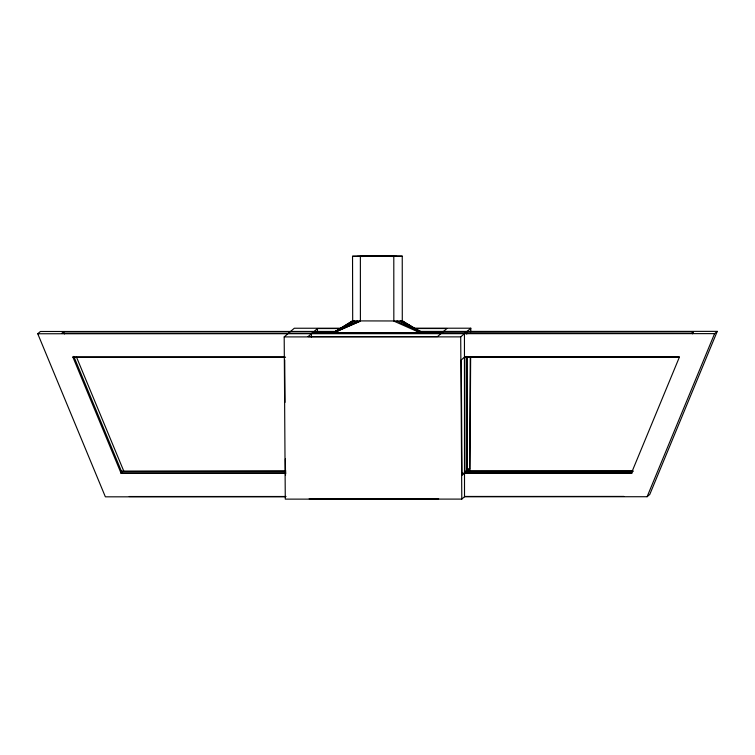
<?xml version="1.0" encoding="UTF-8"?>
<svg xmlns="http://www.w3.org/2000/svg" width="755" height="755" viewBox="0 0 755 755"><rect width="100%" height="100%" fill="white"/><g stroke="black" fill="none" stroke-linecap="round" stroke-linejoin="round"><path stroke-width="1.13" d="M317.449 331.926L317.468 328.538L342.185 328.538M679.311 356.87L464.806 356.907L461.248 359.956L462.022 475.357L469.619 468.827L470.271 356.907M469.988 470.931L470.648 356.52M470.79 331.747L470.809 328.208L414.325 328.217M692.477 333.814L693.364 331.671L419.629 331.719M464.448 333.672L464.514 496.762L647.11 496.724L714.598 333.625L717.25 331.37L419.006 331.417M717.25 331.37L649.762 494.468L647.11 496.724M414.769 329.152L422.385 332.162L443.194 331.719L422.64 331.785L421.413 332.993L400.377 320.979L352.576 320.894L332.398 333.427L61.636 333.446L63.939 331.492M413.966 328.519L446.922 328.519L437.532 336.579L308.078 336.598L312.645 332.785L333.238 332.823L338.259 330.36M693.364 331.671L691.41 333.332L312.645 332.785L317.468 328.538M341.364 328.236L294.29 328.246L284.191 336.909L285.277 499.13L461.796 499.102L464.863 496.46L623.932 496.431M284.191 336.909L460.71 336.872L470.809 328.208M285.635 496.799L105.37 496.828L37.75 333.757L40.402 331.492L336.098 331.436M312.645 332.785L333.502 332.596L352.689 320.8L352.538 256.266L381.077 255.869M441.26 333.38L421.054 333.172L400.377 320.979L402.283 320.79L402.245 256.171L352.538 256.266M421.498 332.889L433.889 332.766L420.743 333.408L322.262 333.295M371.271 333.285L441.552 333.172L422.385 332.162L442.883 331.983M388.787 256.275L360.371 256.474L360.399 321.101L332.88 333.078L354.161 320.979L333.238 332.823M332.88 333.078L357.323 321.054M313.08 332.398L333.682 332.474L338.938 329.897M312.117 333.163L384.814 333.285C397.743 333.257 372.007 333.276 385.701 333.266M360.399 321.101L332.71 333.191L311.806 333.399M333.682 332.474L337.957 330.709M285.909 470.997L121.451 471.328L285.569 471.299M386.447 333.257L384.833 333.266L436.758 332.917L421.583 332.813L400.377 320.979M382.266 255.983L389.287 256.105L385.512 256.228M364.854 256.313L369.412 256.238M366.505 256.266L393.799 256.474L393.836 321.101L421.054 333.172L397.007 321.054M357.294 256.436L369.884 256.238M428.076 332.861L421.413 332.993L436.758 332.917M383.521 333.257L384.88 333.248M419.261 331.794L422.64 331.785M426.679 332.946L421.384 332.964M407.747 324.669L421.856 332.587L430.057 332.568L421.583 332.813L402.17 320.884M336.909 331.738L63.59 331.794L64.477 333.927M427.5 332.417L422.026 332.426L417.732 330.662M37.75 333.757L714.598 333.625M72.574 356.983L284.748 356.945M285.579 357.247L72.98 357.285L121.093 473.291L285.635 473.262M464.457 357.209L679.377 357.172L631.378 473.196L462.154 473.225M467.269 468.827L469.619 468.827M632.85 470.931L467.137 470.969L467.09 357.294M464.429 471.271L633.266 471.233M120.677 472.989L285.994 472.96M632.492 472.894L464.853 472.923L464.806 356.907M129.265 496.526L285.985 496.497M309.163 498.828L438.608 498.8M313.438 332.04L334.031 332.058L313.74 331.747M396.979 256.426L386.824 256.219M368.195 256.256L365.901 256.143L402.245 256.171M385.031 256.238L393.799 256.474M413.863 328.491L422.026 332.426L407.813 324.612M405.775 323.499L403.746 322.376L405.737 323.536M402.283 320.79L421.856 332.587M76.538 357.19L123.745 471.026M73.801 356.407L122.338 473.47M460.71 336.872L461.796 499.102M284.729 359.993L285.012 402.387M285.39 458.908L285.503 475.395M466.722 331.709L466.732 334.069M466.732 356.426L466.788 471.271M311.456 333.701L311.456 337.23"/></g></svg>
